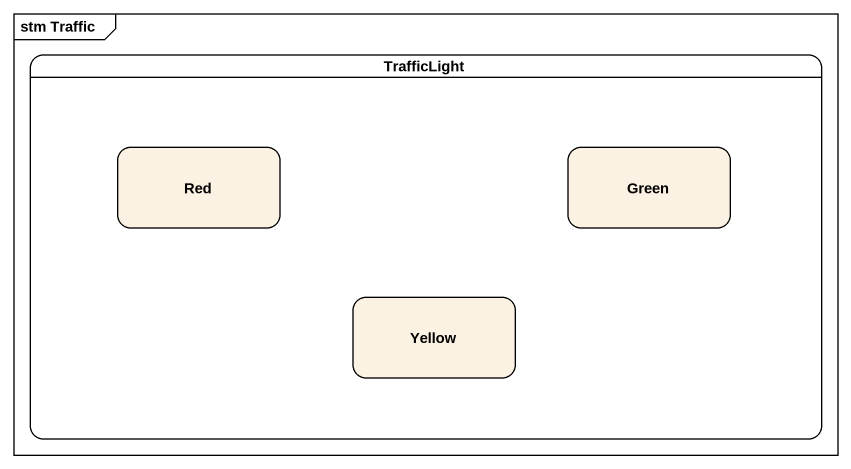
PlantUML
@startuml
mainframe stm Traffic
hide empty description
state TrafficLight {
  state Red
  state Green
  state Yellow
}
@enduml
